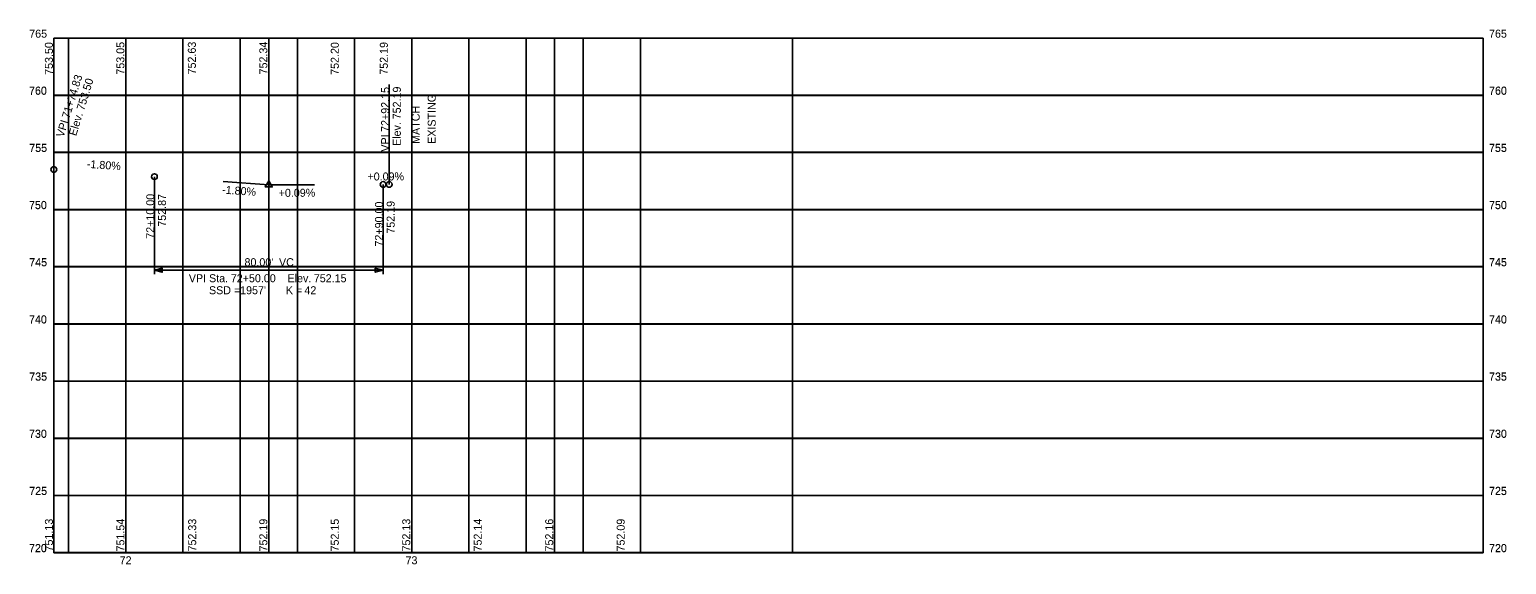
# Model space of a CAD drawing. Extents: x -9 to 508, y 716 to 903.
import ezdxf

# ---------------------------------------------------------------- set-up
doc = ezdxf.new("R2010")
doc.units = 0
for name, color, linetype in [('CM_Corridor_Design', 7, 'Continuous'), ('CM_Corridor_Range_Design', 7, 'Continuous'), ('Default', 7, 'Continuous'), ('MD_P_ACB_B', 7, 'Continuous'), ('MD_P_ACIC_B', 7, 'Continuous'), ('MD_P_ACSC_B', 7, 'Continuous'), ('MD_P_ACSC_T', 7, 'Continuous'), ('MD_P_AGB_B', 7, 'Continuous'), ('MD_P_Surface_Asphalt_Concrete_Surface_Course', 7, 'Continuous')]:
    doc.layers.add(name, color=color, linetype=linetype)

msp = doc.modelspace()

# ---------------------------------------------------------------- linework, layer by layer
at = {"layer": 'CM_Corridor_Design'}
for p, q in [((0, 900), (500, 900)), ((0, 720), (0, 900)), ((0, 899.97), (500, 899.97)), ((0, 719.97), (0, 899.97)), ((5.17, 720), (5.17, 900)), ((25.17, 720), (25.17, 900)), ((25.17, 719.97), (25.17, 899.97)), ((45.17, 720), (45.17, 900)), ((65.17, 720), (65.17, 900)), ((75.17, 719.97), (75.17, 899.97)), ((85.17, 720), (85.17, 900)), ((105.17, 720), (105.17, 900)), ((125.17, 720), (125.17, 900)), ((125.17, 719.97), (125.17, 899.97)), ((145.17, 720), (145.17, 900)), ((165.17, 720), (165.17, 900)), ((175.17, 719.97), (175.17, 899.97)), ((185.17, 720), (185.17, 900)), ((205.17, 720), (205.17, 900)), ((500, 720), (500, 900)), ((500, 719.97), (500, 899.97)), ((0, 880.1), (500, 880.1)), ((0, 880), (500, 880)), ((0, 860.1), (500, 860.1)), ((0, 860), (500, 860)), ((0, 840.1), (500, 840.1)), ((0, 840), (500, 840)), ((0, 820.1), (500, 820.1)), ((0, 820), (500, 820)), ((0, 800.1), (500, 800.1)), ((0, 800), (500, 800)), ((0, 780.1), (500, 780.1)), ((0, 780), (500, 780)), ((0, 760.1), (500, 760.1)), ((0, 760), (500, 760)), ((0, 740.1), (500, 740.1)), ((0, 740), (500, 740)), ((0, 720.1), (500, 720.1)), ((0, 720), (500, 720)), ((0, 719.97), (500, 719.97))]:
    msp.add_line(p, q, dxfattribs=at)
at = {"layer": 'Default'}
msp.add_line((258.32, 899.87), (258.32, 719.87), dxfattribs=at)
at = {"layer": 'MD_P_ACIC_B'}
msp.add_lwpolyline([(75.17, 850.14), (73.92, 847.98), (76.42, 847.98)], close=True, dxfattribs=at)
at = {"layer": 'MD_P_ACSC_B'}
for q in [(59.21, 849.85), (91.17, 848.76), (75.17, 848.7)]:
    msp.add_line((75.17, 848.7), q, dxfattribs=at)
msp.add_circle((75.17, 848.7), 0.1, dxfattribs=at)
msp.add_circle((75.17, 848.7), 0.1, dxfattribs=at)
at = {"layer": 'MD_P_ACSC_T'}
for p, q in [((0, 854.1), (0, 889.1)), ((117.32, 848.86), (117.32, 883.86))]:
    msp.add_line(p, q, dxfattribs=at)
for centre in [(0, 854.1), (117.32, 848.86)]:
    msp.add_circle(centre, 1, dxfattribs=at)
at = {"layer": 'MD_P_Surface_Asphalt_Concrete_Surface_Course'}
for p, q in [((35.17, 851.57), (35.17, 817.45)), ((115.17, 848.85), (115.17, 817.45)), ((35.17, 818.95), (35.17, 818.75)), ((35.17, 818.85), (115.17, 818.85)), ((115.17, 818.75), (115.17, 818.95))]:
    msp.add_line(p, q, dxfattribs=at)
for points in [[(35.17, 818.85), (37.89, 819.53), (37.89, 818.17)], [(115.17, 818.85), (112.45, 818.17), (112.45, 819.53)]]:
    msp.add_lwpolyline(points, close=True, dxfattribs=at)
for centre in [(35.17, 851.57), (115.17, 848.85)]:
    msp.add_circle(centre, 1, dxfattribs=at)

# ---------------------------------------------------------------- texts
at = {"layer": 'CM_Corridor_Range_Design'}
for s, p in [('765', (-8.61, 900.2)), ('765', (502, 900.2)), ('760', (-8.69, 880.3)), ('760', (-8.69, 880.2)), ('760', (502, 880.3)), ('760', (502, 880.2)), ('755', (-8.61, 860.3)), ('755', (-8.61, 860.2)), ('755', (502, 860.3)), ('755', (502, 860.2)), ('750', (-8.69, 840.3)), ('750', (-8.69, 840.2)), ('750', (502, 840.3)), ('750', (502, 840.2)), ('745', (-8.61, 820.3)), ('745', (-8.61, 820.2)), ('745', (502, 820.3)), ('745', (502, 820.2)), ('740', (-8.69, 800.3)), ('740', (-8.69, 800.2)), ('740', (502, 800.3)), ('740', (502, 800.2)), ('735', (-8.61, 780.3)), ('735', (-8.61, 780.2)), ('735', (502, 780.3)), ('735', (502, 780.2)), ('730', (-8.69, 760.3)), ('730', (-8.69, 760.2)), ('730', (502, 760.3)), ('730', (502, 760.2)), ('725', (-8.61, 740.3)), ('725', (-8.61, 740.2)), ('725', (502, 740.3)), ('725', (502, 740.2)), ('720', (-8.69, 720.3)), ('720', (-8.69, 720.2)), ('72', (23.01, 716)), ('72', (23.01, 715.97)), ('73', (123.02, 716)), ('73', (123.02, 715.97)), ('720', (502, 720.3)), ('720', (502, 720.2))]:
    msp.add_text(s, height=2.8, dxfattribs=at).set_placement(p)
at = {"layer": 'Default'}
for s, p in [('EXISTING', (133.57, 863.04)), ('MATCH ', (127.97, 863.04))]:
    msp.add_text(s, height=2.8, rotation=90, dxfattribs=at).set_placement(p)
at = {"layer": 'MD_P_ACB_B'}
for s, p in [('753.50', (-0.33, 887.19)), ('753.05', (24.67, 887.27)), ('752.63', (49.67, 887.34)), ('752.34', (74.67, 887.34)), ('752.20', (99.67, 887.19)), ('752.19', (116.82, 887.24))]:
    msp.add_text(s, height=2.8, rotation=90, dxfattribs=at).set_placement(p)
at = {"layer": 'MD_P_ACSC_B'}
for s, rotation, p in [('-1.80%', 355.8911, (11.48, 854.68)), ('+0.09%', 0.2175, (109.7, 850.23)), ('-1.80%', 355.8911, (58.79, 845.67)), ('+0.09%', 0.2175, (78.64, 844.51))]:
    msp.add_text(s, height=2.8, rotation=rotation, dxfattribs=at).set_placement(p)
at = {"layer": 'MD_P_ACSC_T'}
for s, rotation, p in [('71+74.83', 72.8426, (5.4, 871.73)), ('753.50', 72.8426, (10.54, 874.53)), ('72+92.15', 90, (117.28, 867.23)), ('752.19', 90, (121.37, 871.64)), ('Elev. ', 72.8426, (7.79, 865.63)), ('VPI ', 72.8426, (3.37, 865.15)), ('Elev. ', 90, (121.37, 862.32)), ('VPI ', 90, (117.28, 860.34)), ('72+10.00', 90, (35.13, 829.86)), ('752.87', 90, (39.22, 834.07)), ('72+90.00', 90, (115.13, 827.14)), ('752.19', 90, (119.22, 831.63))]:
    msp.add_text(s, height=2.8, rotation=rotation, dxfattribs=at).set_placement(p)
at = {"layer": 'MD_P_AGB_B'}
for s, p in [('751.13', (-0.32, 720.47)), ('751.13', (-0.32, 720.47)), ('751.54', (24.68, 720.47)), ('751.54', (24.68, 720.47)), ('752.33', (49.79, 720.47)), ('752.33', (49.79, 720.47)), ('752.19', (74.67, 720.47)), ('752.19', (74.67, 720.47)), ('752.15', (99.67, 720.47)), ('752.15', (99.67, 720.47)), ('752.13', (124.67, 720.47)), ('752.13', (124.67, 720.47)), ('752.14', (149.67, 720.47)), ('752.14', (149.67, 720.47)), ('752.16', (174.67, 720.47)), ('752.16', (174.67, 720.47)), ('752.09', (199.68, 720.47)), ('752.09', (199.68, 720.47))]:
    msp.add_text(s, height=2.8, rotation=90, dxfattribs=at).set_placement(p)
at = {"layer": 'MD_P_Surface_Asphalt_Concrete_Surface_Course'}
for s, p in [("80.00'", (66.69, 820.25)), (' VC', (77.72, 820.25)), ('VPI Sta. ', (47.22, 814.65)), ('72+50.00', (61.9, 814.65)), ('   Elev. ', (78.62, 814.65)), ('752.15', (90.93, 814.65)), ('SSD = ', (54.27, 810.45)), ("1957'", (65.16, 810.45)), ('K = ', (81.17, 810.45)), ('42', (87.65, 810.45))]:
    msp.add_text(s, height=2.8, dxfattribs=at).set_placement(p)

doc.saveas('drawing.dxf')
